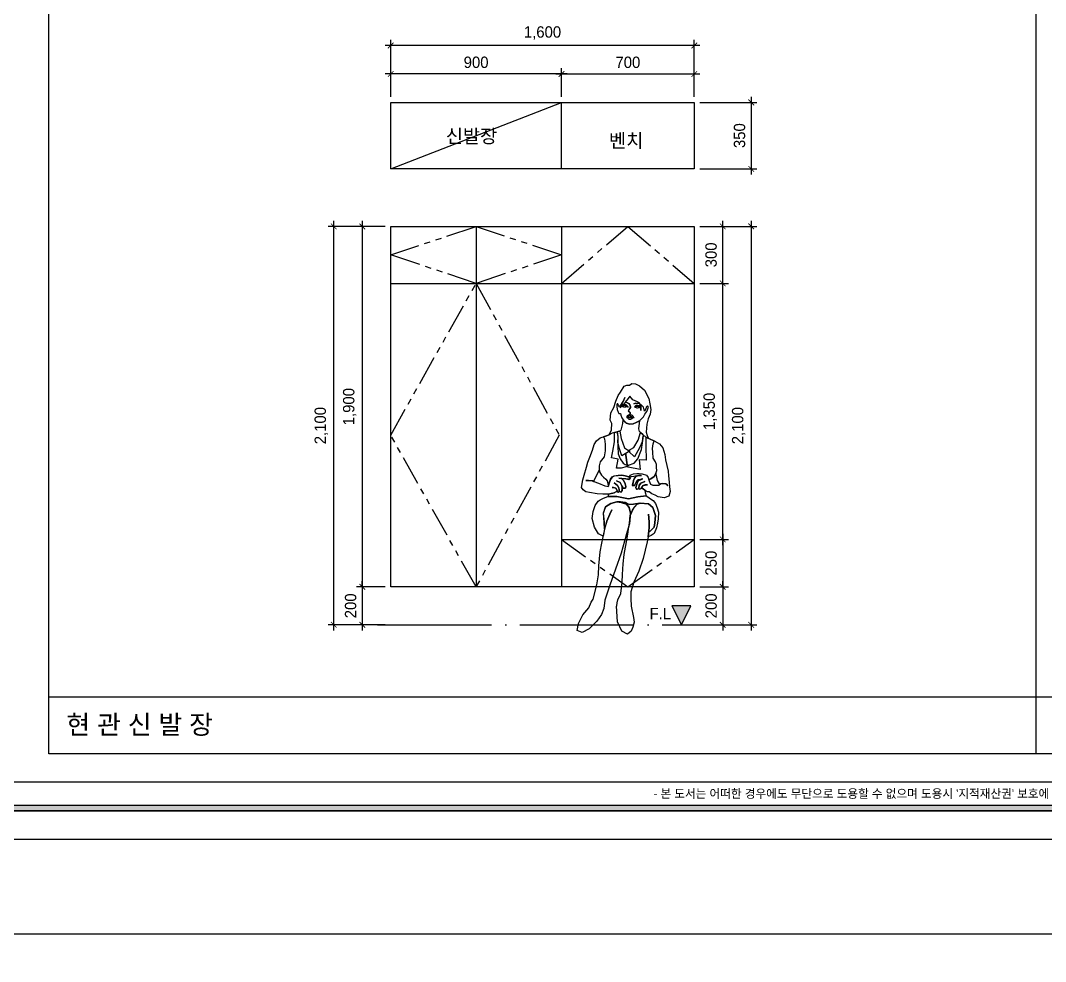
# Model space of a CAD drawing. Header units: inches. Extents: x 69359 to 144970, y -4972 to 56514.
# Drawn here: x 119470 to 124873, y 18626 to 23586 of the extents above; entities that cross this region are included whole.
import ezdxf
from ezdxf.enums import TextEntityAlignment as Align

# ---------------------------------------------------------------- set-up
doc = ezdxf.new("R2010")
doc.units = ezdxf.units.IN
doc.header["$LTSCALE"] = 50
doc.header["$MEASUREMENT"] = 0
doc.linetypes.add('ACAD_ISO04W100', pattern=[30, 24, -3, 0, -3])
doc.linetypes.add('PHANTOM2', pattern=[1.25, 0.625, -0.125, 0.125, -0.125, 0.125, -0.125])
for name, color, linetype in [('0-ELC TEXT', 7, 'Continuous'), ('01-CEN', 1, 'ACAD_ISO04W100'), ('06-FUR', 6, 'Continuous'), ('06-LIGHT', 4, 'Continuous'), ('3.기호.계단선', 30, 'Continuous'), ('BLOCK', 6, 'Continuous'), ('F-SYM', 7, 'Continuous'), ('FORM(YOURNAME)-1', 1, 'Continuous'), ('FORM(YOURNAME)-11', 1, 'Continuous')]:
    doc.layers.add(name, color=color, linetype=linetype)
doc.styles.add('HY 울릉도 L', font='')
doc.styles.add('YOURNAME', font='HY울릉도M.TTF')
doc.styles.add('코레일둥고', font='Korail_Round_Gothic_Medium.ttf')
doc.styles.get('HY 울릉도 L').set_extended_font_data('HY울릉도L')
doc.dimstyles.new('30', dxfattribs={"dimscale": 30, "dimtxt": 2, "dimasz": 1, "dimexe": 1, "dimexo": 1, "dimgap": 1, "dimtad": 1, "dimdec": 0, "dimrnd": 0.05, "dimdsep": 46, "dimlunit": 6, "dimtxsty": 'HY 울릉도 L', "dimblk": 'ARCHTICK', "dimcen": 2.5, "dimdle": 1, "dimclrd": 133, "dimclre": 133, "dimclrt": 30, "dimadec": 0, "dimazin": 0, "dimtfac": 1, "dimtdec": 0, "dimtix": 1, "dimtmove": 2, "dimatfit": 3, "dimldrblk": 'ARCHTICK', "dimfxl": 1, "dimlwd": -1, "dimlwe": -1, "dimarcsym": 0})

# ---------------------------------------------------------------- blocks, each defined once
blk = doc.blocks.new('FORM-ELEVATION')
at = {"layer": 'FORM(YOURNAME)-11'}
h = blk.add_hatch(color=256, dxfattribs=at)
h.dxf.hatch_style = 1
h.paths.add_polyline_path([(-10309, 35708), (71691, 35708), (71691, 35508), (-10309, 35508)])
h.paths.add_polyline_path([(-10309, -21492), (71691, -21492), (71691, -21692), (-10309, -21692)])
at = {"layer": 'Defpoints', "color": 158}
blk.add_line((62481, -20692), (-10309, -20692), dxfattribs=at)
for points in [[(-10309, -21692), (71691, -21692), (71691, 35708), (-10309, 35708)], [(-8309, 33708), (61071, 33708), (61071, -19692), (-8309, -19692)]]:
    blk.add_lwpolyline(points, close=True, dxfattribs=at)
at = {"layer": 'FORM(YOURNAME)-11', "color": 250}
blk.add_lwpolyline([(-11309, -22692), (72691, -22692), (72691, 36708), (-11309, 36708)], close=True, dxfattribs=at)
at = {"layer": 'FORM(YOURNAME)-11'}
blk.add_lwpolyline([(-10309, -21492), (71691, -21492), (71691, -21692), (-10309, -21692)], close=True, dxfattribs=at)
at = {"layer": 'FORM(YOURNAME)-11', "color": 1, "style": 'YOURNAME'}
blk.add_text("- 본 도서는 어떠한 경우에도 무단으로 도용할 수 없으며 도용시 '지적재산권' 보호에 관한 법률에 의거, 법적 분쟁이 발생합니다.  또한 본 도서에 관한 모든 저작권은 당사에 있습니다. -", height=300, dxfattribs=at).set_placement((28146, -21092), align=Align.MIDDLE_CENTER)
at = {"layer": 'FORM(YOURNAME)-11', "color": 3, "style": 'YOURNAME'}
for tag, height, p in [('1', 450, (71041, -1219)), ('2', 450, (71041, -1863)), ('3', 450, (71041, -3150)), ('4', 450, (71041, -5081)), ('5', 515, (71041, -7398)), ('6', 515, (71041, -9650)), ('7', 515, (71041, -11903)), ('8', 515, (71041, -14155)), ('9', 515, (71041, -16408)), ('10', 515, (66791, -18596)), ('11', 515, (71041, -18660)), ('12', 515, (66791, -20848)), ('13', 515, (71041, -20848))]:
    blk.add_attdef(tag, text='', height=height, dxfattribs=at).set_placement(p, align=Align.MIDDLE_RIGHT)
blk = doc.blocks.new('H-067')
at = {"layer": 'BLOCK'}
for p, q in [((115.4, 747.5), (134.7, 779)), ((134.7, 779), (149.6, 783.4)), ((149.6, 783.4), (162.7, 783.4)), ((162.7, 783.4), (175, 793.1)), ((175, 793.1), (194.3, 791.3)), ((194.3, 791.3), (215.3, 780.8)), ((215.3, 780.8), (242.5, 758)), ((242.5, 758), (265.3, 713.3)), ((90.8, 699.3), (103.9, 730)), ((103.9, 730), (115.4, 747.5)), ((132.2, 703.1), (120.2, 684)), ((128.3, 692.5), (133.7, 702.9)), ((138.4, 718.7), (132.2, 703.1)), ((133.7, 702.9), (138.4, 718.7)), ((156.6, 714.5), (141.2, 693.9)), ((165.7, 726.8), (156.6, 714.5)), ((180.7, 706.4), (165.7, 726.8)), ((204.8, 695.7), (180.7, 706.4)), ((265.3, 713.3), (270.6, 685.2)), ((64.5, 638.8), (80.3, 666.8)), ((80.3, 666.8), (90.8, 699.3)), ((98.7, 685.2), (96.9, 682.6)), ((96.9, 682.6), (96.9, 671.2)), ((96.9, 671.2), (97.8, 656.3)), ((97.8, 656.3), (103.1, 641.4)), ((102.2, 685.2), (98.7, 685.2)), ((104.8, 679.1), (102.2, 685.2)), ((111, 669.5), (104.8, 679.1)), ((120.2, 684), (111, 669.5)), ((114.1, 665.3), (128.2, 692.4)), ((130, 681.4), (114.1, 665.3)), ((128.2, 692.4), (125.1, 691.5)), ((125.1, 691.5), (125.3, 691.8)), ((127.8, 678.1), (125.1, 672.1)), ((125.1, 672.1), (127.7, 677.6)), ((125.1, 671.9), (129.3, 676.3)), ((128.9, 670.1), (125.1, 671.9)), ((125.3, 691.8), (128.3, 692.5)), ((127.7, 677.6), (130.3, 681)), ((131.1, 682.5), (127.8, 678.1)), ((132.6, 668.2), (128.9, 670.1)), ((129.3, 676.3), (132.6, 677.6)), ((135.3, 682.2), (130, 681.4)), ((130.3, 681), (135.2, 681.8)), ((137.3, 688.8), (131.1, 682.5)), ((132, 674.9), (135.8, 678.7)), ((132.2, 671.1), (132, 674.9)), ((134, 668.5), (132.2, 671.1)), ((132.6, 677.6), (137.9, 677.8)), ((136.8, 667.5), (132.6, 668.2)), ((140.8, 667.2), (134, 668.5)), ((135.2, 681.8), (140.4, 681.2)), ((140.5, 681.6), (135.3, 682.2)), ((135.8, 678.7), (138.2, 678.4)), ((142.3, 668), (136.8, 667.5)), ((140.4, 692.9), (137.3, 688.8)), ((137.9, 677.8), (143.3, 676.7)), ((138.2, 678.4), (142.7, 677.5)), ((150.2, 691.4), (140.4, 692.9)), ((140.4, 681.2), (145.3, 679.4)), ((145.5, 679.6), (140.5, 681.6)), ((149.3, 668.9), (140.8, 667.2)), ((141.2, 693.9), (151.4, 692.6)), ((144.5, 670.5), (142.3, 668)), ((142.7, 677.5), (144.3, 672.1)), ((143.3, 676.7), (149.1, 673.9)), ((144.3, 672.1), (144.5, 670.5)), ((145.3, 679.4), (151.2, 674.9)), ((151.3, 675.2), (145.5, 679.6)), ((149.1, 673.9), (153.2, 670.5)), ((155.4, 668.8), (149.3, 668.9)), ((159.1, 686.4), (150.2, 691.4)), ((151.2, 674.9), (153.8, 671.8)), ((153.8, 672.1), (151.3, 675.2)), ((151.4, 692.6), (159.1, 686.5)), ((153.2, 670.5), (155.6, 668.7)), ((155.6, 668.7), (153.8, 672.1)), ((153.8, 671.8), (155.4, 668.8)), ((168.2, 665.8), (157.1, 648.9)), ((157.1, 648.9), (166.3, 639.1)), ((157.2, 648.9), (168.3, 665.8)), ((166.4, 639.1), (157.2, 648.9)), ((159.1, 686.5), (165.1, 680.1)), ((165.2, 680.1), (159.1, 686.4)), ((165.1, 680.1), (168.9, 670.6)), ((169, 670.6), (165.2, 680.1)), ((168.9, 670.6), (168.2, 665.8)), ((168.3, 665.8), (169, 670.6)), ((186.2, 685.7), (194.9, 689.9)), ((195.8, 688.4), (186.2, 685.7)), ((193.5, 672.9), (191.4, 667.3)), ((191.4, 667.3), (193.5, 672.4)), ((191.4, 667.1), (195.7, 671.5)), ((195.9, 665.8), (191.4, 667.1)), ((196.6, 676.6), (193.5, 672.9)), ((193.5, 672.4), (196.5, 676.2)), ((194.9, 689.9), (211.3, 688.4)), ((195.7, 671.5), (199.4, 673.4)), ((211, 687.4), (195.8, 688.4)), ((199.9, 663.7), (195.9, 665.8)), ((196.5, 676.2), (201.8, 677.4)), ((201.9, 677.8), (196.6, 676.6)), ((198.7, 670.6), (202.3, 674.6)), ((199, 666.6), (198.7, 670.6)), ((201, 663.9), (199, 666.6)), ((199.4, 673.4), (204.5, 673.8)), ((203.9, 663), (199.9, 663.7)), ((207.9, 662.9), (201, 663.9)), ((201.8, 677.4), (207.5, 676.8)), ((207.6, 677.2), (201.9, 677.8)), ((202.3, 674.6), (204.8, 674.3)), ((209.3, 663.8), (203.9, 663)), ((204.5, 673.8), (209.9, 672.6)), ((217.6, 689.3), (204.8, 695.7)), ((204.8, 674.3), (209.3, 673.3)), ((207.5, 676.8), (212.1, 675.4)), ((212.4, 675.7), (207.6, 677.2)), ((216.9, 664.3), (207.9, 662.9)), ((209.3, 673.3), (211.1, 669)), ((211.3, 666.6), (209.3, 663.8)), ((209.9, 672.6), (216.3, 670.2)), ((218.6, 685.3), (211, 687.4)), ((211.1, 669), (211.3, 666.6)), ((211.3, 688.4), (218.4, 686)), ((212.1, 675.4), (218.1, 671.5)), ((218.2, 672), (212.4, 675.7)), ((216.3, 670.2), (220.5, 668.4)), ((223.1, 666.7), (216.9, 664.3)), ((218.4, 686), (217.6, 689.3)), ((218.1, 671.5), (220.6, 669.1)), ((220.7, 669.6), (218.2, 672)), ((223.1, 666.8), (218.6, 685.3)), ((220.5, 668.4), (223.1, 666.8)), ((220.6, 669.1), (223.1, 666.8)), ((223.1, 666.8), (220.7, 669.6)), ((222.1, 684.1), (223.9, 666.9)), ((237.9, 668.5), (222.1, 684.1)), ((223.9, 666.9), (222.3, 651)), ((222.3, 651), (223.1, 666.7)), ((241.6, 647.5), (237.9, 668.5)), ((248.7, 659.8), (241.6, 647.5)), ((251.3, 668.6), (248.7, 659.8)), ((258.9, 674.7), (251.3, 668.6)), ((254.8, 644.9), (263.1, 667.7)), ((263.1, 667.7), (258.9, 674.7)), ((270.6, 685.2), (275, 656.3)), ((275, 656.3), (272.4, 631.8)), ((61.8, 599.3), (64.5, 638.8)), ((69.7, 581.8), (61.8, 599.3)), ((103.1, 641.4), (106.5, 634.4)), ((106.5, 634.4), (115.4, 634.4)), ((115.4, 634.4), (117.3, 625.7)), ((117.3, 625.7), (122.6, 612.5)), ((122.6, 612.5), (134, 596.7)), ((128.1, 602.9), (126.3, 581.4)), ((147.7, 582.9), (128.1, 602.9)), ((134, 596.7), (147.7, 583)), ((149.4, 614), (150.9, 616)), ((153.5, 615.2), (149.4, 614)), ((149.5, 614), (153.4, 615.1)), ((152.3, 612.3), (149.5, 614)), ((150.9, 616), (151.9, 618.6)), ((151.9, 618.6), (154.2, 624.3)), ((155.1, 609.4), (152.3, 612.3)), ((153.4, 615.1), (157.7, 614.5)), ((156.1, 617.3), (153.5, 615.2)), ((154.2, 624.3), (157.3, 627.3)), ((157.8, 605.7), (155.1, 609.4)), ((159, 619.9), (156.1, 617.3)), ((157.3, 627.3), (162.4, 628)), ((157.7, 614.5), (162, 614)), ((162.1, 603.6), (157.8, 605.7)), ((166.3, 619.1), (159, 619.9)), ((162, 614), (166, 614.1)), ((169.3, 603.4), (162.1, 603.6)), ((162.4, 628), (165.3, 629.6)), ((165.2, 629.6), (162.4, 628)), ((162.4, 628), (166.5, 625.7)), ((166.3, 632.9), (165.2, 629.6)), ((165.3, 629.6), (166.4, 632.9)), ((166, 614.1), (170.6, 613.7)), ((166.3, 639.1), (166.3, 632.9)), ((171.8, 619.3), (166.3, 619.1)), ((166.4, 632.9), (166.4, 639.1)), ((166.5, 625.7), (169.9, 627)), ((174.9, 605.7), (169.3, 603.4)), ((169.9, 627), (173.3, 627.4)), ((170.6, 613.7), (175.5, 614.2)), ((175.4, 617.7), (171.8, 619.3)), ((173.3, 627.4), (177.9, 625.5)), ((177.6, 608.6), (174.9, 605.7)), ((179.1, 615.8), (175.4, 617.7)), ((175.5, 614.2), (180.4, 614.2)), ((183.5, 611.2), (177.6, 608.6)), ((177.9, 625.5), (180.9, 621.7)), ((180, 614.6), (179.1, 615.8)), ((180.4, 614.2), (180, 614.6)), ((180.9, 621.7), (185.2, 615.7)), ((188.2, 611.7), (183.5, 611.2)), ((185.2, 615.7), (188.2, 611.7)), ((215.3, 595.5), (197.8, 586.8)), ((197.8, 586.9), (215.3, 595.5)), ((213, 554.3), (217.7, 597.9)), ((217.7, 597.9), (230.3, 609.7)), ((230.3, 609.7), (236.4, 617.7)), ((236.4, 617.7), (243.4, 630.9)), ((243.4, 630.9), (254.8, 644.9)), ((260.9, 606.4), (254.8, 579.2)), ((272.4, 631.8), (260.9, 606.4)), ((55.5, 523), (68.4, 548)), ((68.4, 548), (69.7, 581.8)), ((110.9, 541), (72.5, 530.6)), ((84.6, 533.6), (110.9, 541)), ((117.5, 546.7), (111.8, 541.2)), ((111.8, 541.2), (118.8, 502.8)), ((126.3, 581.4), (117.5, 546.7)), ((147.7, 583), (163.6, 578.1)), ((163.6, 578), (147.7, 582.9)), ((163.6, 578.1), (182, 579.8)), ((182, 579.7), (163.6, 578)), ((182, 579.8), (197.8, 586.9)), ((197.8, 586.8), (182, 579.7)), ((216.6, 539.7), (213, 554.3)), ((254.8, 579.2), (250.8, 536.6)), ((-22.9, 470.9), (-10.6, 491)), ((-10.6, 491), (7.9, 505.9)), ((7.9, 505.9), (36.8, 514.7)), ((36.8, 514.3), (26.9, 511.3)), ((26.9, 511.3), (31.4, 500.6)), ((31.4, 500.6), (35.6, 473.1)), ((36.8, 514.7), (55.5, 523)), ((55.5, 522.6), (36.8, 514.3)), ((72.5, 530.6), (55.5, 522.6)), ((83.8, 506.2), (84.9, 519.9)), ((83.8, 485.2), (83.8, 506.2)), ((84.9, 519.9), (84.6, 533.6)), ((98.1, 537.2), (102.7, 512.6)), ((102.9, 512.6), (98.1, 537.2)), ((102.7, 512.6), (101.4, 461.3)), ((102.1, 482), (102.9, 512.6)), ((118.8, 502.8), (137.1, 453.9)), ((186.6, 455), (209.2, 494.3)), ((209.2, 494.3), (220.9, 534.2)), ((232, 488.1), (216.5, 452.9)), ((221, 534.4), (216.6, 539.7)), ((220.9, 534.2), (234.1, 523.5)), ((234.3, 523.7), (221, 534.4)), ((231.1, 479.5), (234, 506.2)), ((233.9, 506.2), (232, 488.1)), ((237.3, 520.5), (233.9, 506.2)), ((234, 506.2), (237.3, 520.5)), ((234.1, 523.5), (249.9, 509.4)), ((250, 509.5), (234.3, 523.7)), ((249.9, 509.2), (249.3, 462.5)), ((249.9, 509.4), (275.3, 497.2)), ((275.2, 497), (249.9, 509.2)), ((263.6, 503.1), (250, 509.5)), ((250.8, 536.6), (256.9, 518.2)), ((256.9, 518.2), (263.6, 503.1)), ((293.7, 490.2), (275.2, 497)), ((275.3, 497.2), (293.7, 490.2)), ((288.3, 474.4), (293.7, 490.2)), ((293.7, 490.2), (309.5, 482.2)), ((-46.3, 405.1), (-30.8, 442)), ((-30.8, 442), (-22.9, 470.9)), ((35.6, 437.1), (30.2, 406.5)), ((35.6, 473.1), (35.6, 437.1)), ((68.4, 400.5), (75.8, 435.2)), ((75.8, 435.2), (83.8, 485.2)), ((101.4, 461.3), (104.3, 421.5)), ((110.8, 447.9), (102.1, 482)), ((122.3, 410.7), (110.8, 447.9)), ((166.7, 438), (122.3, 410.7)), ((137.1, 453.9), (158.2, 440.2)), ((158.2, 440.3), (186.6, 455)), ((166.9, 438), (158.2, 440.3)), ((158.2, 440.2), (166.7, 438)), ((160.2, 433.8), (166.9, 438)), ((190, 405.5), (160.2, 433.8)), ((216.5, 452.9), (190, 405.5)), ((206.7, 394.8), (227.1, 445.4)), ((227.1, 445.4), (231.1, 479.5)), ((249.3, 462.5), (251.6, 387.9)), ((285.4, 450.8), (288.3, 474.4)), ((285.8, 430.4), (285.4, 450.8)), ((309.5, 482.2), (321.2, 474.8)), ((321.2, 474.8), (338.7, 453.6)), ((338.7, 453.6), (348.8, 418.6)), ((-56.2, 377.9), (-46.3, 405.1)), ((8.6, 379.2), (3.7, 358.6)), ((30.2, 406.5), (8.6, 379.2)), ((103.1, 394.2), (68.4, 400.5)), ((95.1, 345.9), (103.1, 394.2)), ((104.3, 421.5), (114.5, 396.5)), ((114.5, 396.5), (129.3, 373.2)), ((144.1, 414.7), (144.6, 424.2)), ((150.2, 364.2), (144.1, 414.7)), ((144.6, 424.2), (144.2, 414.6)), ((144.2, 414.6), (150.4, 364.2)), ((187.9, 372), (206.7, 394.8)), ((214.6, 390.2), (219.8, 340.2)), ((251.6, 387.9), (214.6, 390.2)), ((288.7, 398.7), (285.8, 430.4)), ((300.9, 379.4), (288.7, 398.7)), ((304.8, 365), (300.9, 379.4)), ((348.8, 418.6), (353.2, 389.6)), ((353.2, 389.6), (367.4, 331.4)), ((-75.5, 310.4), (-64.1, 351.6)), ((-64.1, 351.6), (-56.2, 377.9)), ((-10.6, 307.3), (1.3, 330.1)), ((1.3, 330.1), (3.8, 335.9)), ((3.7, 358.6), (2.9, 343.1)), ((2.9, 343.1), (5.1, 326.6)), ((5.1, 326.6), (14.9, 309)), ((119.6, 345.9), (95.1, 345.9)), ((146.4, 353.3), (119.6, 345.9)), ((129.3, 373.2), (140.7, 366.3)), ((140.7, 366.3), (150.2, 364.2)), ((158.8, 362.3), (146.4, 353.3)), ((150.1, 355.9), (158.8, 362.3)), ((156.6, 351.5), (150.1, 355.9)), ((150.4, 364.2), (158.9, 362.4)), ((219.8, 340.2), (156.6, 351.5)), ((158.9, 362.4), (187.9, 372)), ((301.6, 318), (306.6, 333.5)), ((306.4, 350.2), (304.8, 365)), ((306.6, 333.5), (306.4, 350.2)), ((367.4, 331.4), (368.3, 306)), ((-89.5, 244.6), (-82.5, 285)), ((-82.5, 285), (-75.5, 310.4)), ((-66.7, 281.5), (-52.6, 281.9)), ((-52.6, 281.5), (-66.7, 281.5)), ((-52.6, 281.9), (-32.5, 280.1)), ((-32.5, 279.8), (-52.6, 281.5)), ((-32.5, 280.1), (-26.3, 276.2)), ((-22.9, 273.6), (-32.5, 279.8)), ((-26.3, 276.2), (-18.5, 288)), ((1.7, 265.7), (-22.9, 273.6)), ((-18.5, 288), (-10.6, 307.3)), ((14.9, 309), (26.8, 298.4)), ((26.8, 298.4), (39.2, 289)), ((39.2, 289), (46.5, 280.3)), ((46.5, 280.3), (50, 263.9)), ((56.9, 268.4), (63, 287.6)), ((63, 287.3), (56.9, 268)), ((63, 287.6), (71.9, 299.9)), ((71.9, 299.6), (63, 287.3)), ((71.9, 299.9), (83.3, 305.2)), ((83.3, 304.8), (71.9, 299.6)), ((83.3, 305.2), (104.3, 307.8)), ((104.3, 307.5), (83.3, 304.8)), ((94.8, 278.9), (114.8, 270.1)), ((115, 270.1), (94.8, 278.9)), ((104.3, 307.8), (123.6, 309.6)), ((123.6, 309.2), (104.3, 307.5)), ((107.1, 293.8), (122, 291.2)), ((121.8, 291.2), (107.1, 293.8)), ((133.4, 280.1), (121.8, 291.2)), ((122, 291.2), (133.6, 280.1)), ((123, 292.5), (144.7, 289.9)), ((144.7, 290.3), (123, 292.5)), ((123.6, 309.6), (140.2, 306)), ((140.2, 305.7), (123.6, 309.2)), ((140.1, 264.5), (133.4, 280.1)), ((133.6, 280.1), (140.3, 264.5)), ((140.2, 306), (160.4, 300.8)), ((160.4, 300.5), (140.2, 305.7)), ((160.4, 287.6), (144.7, 290.3)), ((144.7, 289.9), (160.4, 287.3)), ((160.4, 300.8), (169.2, 293.8)), ((169.2, 293.4), (160.4, 300.5)), ((169.2, 293.8), (160.4, 287.6)), ((160.4, 287.3), (169.2, 293.4)), ((164.8, 303.4), (167.5, 310.4)), ((173.6, 301.6), (164.8, 303.4)), ((167.5, 310.4), (185, 315.7)), ((186.8, 302.5), (173.6, 301.6)), ((181.8, 270.1), (184.1, 282.3)), ((184.2, 282), (181.9, 269.8)), ((184.1, 282.3), (189.9, 293.2)), ((190, 292.9), (184.2, 282)), ((185, 315.7), (201.7, 318.3)), ((200.8, 306), (186.8, 302.5)), ((189.9, 293.2), (199, 304.3)), ((199.2, 303.9), (190, 292.9)), ((199.9, 277.1), (194.6, 265.7)), ((194.8, 265.3), (200.1, 276.8)), ((199, 304.3), (213, 307.8)), ((213.2, 307.5), (199.2, 303.9)), ((206.9, 284.1), (199.9, 277.1)), ((200.1, 276.8), (207.1, 283.8)), ((201.7, 318.3), (213.9, 319.2)), ((206.9, 275.3), (201.7, 261.4)), ((201.7, 261.2), (206.9, 275.2)), ((221.4, 286.1), (206.9, 284.1)), ((212.2, 281.5), (206.9, 275.3)), ((206.9, 275.2), (212.2, 281.4)), ((207.1, 283.8), (220.4, 285.6)), ((212.2, 281.4), (224.5, 287.5)), ((220.4, 285.6), (212.2, 281.5)), ((213, 307.8), (227.3, 307.5)), ((227.3, 307.5), (213.2, 307.5)), ((213.9, 319.2), (229.7, 316.6)), ((224.5, 287.6), (221.4, 286.1)), ((222.7, 267.5), (244.9, 275.9)), ((244.9, 275.9), (222.8, 267.1)), ((234.1, 291), (224.5, 287.6)), ((224.5, 287.5), (234.1, 291)), ((229.7, 316.6), (252.5, 309.6)), ((252.5, 309.6), (262.2, 297.3)), ((262.2, 297.3), (265.8, 284.4)), ((265.8, 284.4), (268.6, 286.5)), ((268.6, 286.1), (265.9, 284.1)), ((265.9, 284.1), (267.4, 278.9)), ((267.4, 278.9), (274.4, 261.4)), ((268.6, 286.5), (276, 290.5)), ((276, 290.1), (268.6, 286.1)), ((276, 290.5), (292.5, 303.1)), ((292.5, 302.7), (276, 290.1)), ((301.5, 317.8), (292.5, 302.7)), ((292.5, 303.1), (301.5, 317.8)), ((307.4, 299.4), (301.6, 318)), ((311.3, 281.5), (307.4, 299.4)), ((322.5, 261.1), (311.3, 281.5)), ((368.3, 306), (372.6, 271.9)), ((372.6, 271.9), (373.5, 247.3)), ((-81.6, 231.5), (-89.5, 244.6)), ((-67.6, 221.9), (-81.6, 231.5)), ((-47.4, 218.4), (-67.6, 221.9)), ((-6.2, 211), (-47.4, 218.4)), ((35.9, 251.7), (1.7, 265.7)), ((51.7, 248.2), (35.9, 251.7)), ((50, 263.9), (52.1, 250.7)), ((52.6, 253.9), (51.7, 248.2)), ((82.3, 216.6), (51.7, 208.7)), ((52.1, 250.7), (52.6, 254.3)), ((52.6, 254.3), (56.9, 268.4)), ((56.9, 268), (52.6, 253.9)), ((53.4, 208.9), (82.3, 216.3)), ((72.7, 244.6), (79.7, 243.8)), ((79.7, 243.8), (72.7, 244.6)), ((79.7, 243.8), (92, 240.2)), ((92, 240.3), (79.7, 243.8)), ((94.6, 223.7), (82.3, 216.6)), ((82.3, 216.3), (94.6, 223.4)), ((82.5, 269.2), (100.1, 255.2)), ((99.9, 255.2), (82.5, 269.2)), ((98.2, 228.7), (92, 240.3)), ((92, 240.2), (98.4, 228.3)), ((98.4, 228.3), (94.6, 223.7)), ((94.6, 223.4), (98.2, 227.8)), ((99.2, 221), (98.2, 228.7)), ((98.2, 227.8), (99, 221)), ((99, 221), (103.5, 220.1)), ((103.6, 220.1), (99.2, 221)), ((107.8, 243), (99.9, 255.2)), ((100.1, 255.2), (107.9, 243)), ((103.5, 220.1), (109.6, 223.7)), ((109.7, 223.7), (103.6, 220.1)), ((109.6, 232.4), (107.8, 243)), ((107.9, 243), (109.7, 232.4)), ((109.6, 223.7), (109.6, 232.4)), ((109.7, 232.4), (109.7, 224.2)), ((109.7, 224.2), (118.7, 220.1)), ((109.8, 224), (109.7, 223.7)), ((118.3, 220.1), (109.8, 224)), ((114.8, 270.1), (123.6, 253.5)), ((123.7, 253.5), (115, 270.1)), ((125.1, 228.8), (118.3, 220.1)), ((118.7, 220.1), (125.5, 228.8)), ((123.6, 253.5), (124.5, 239.4)), ((126.4, 248.2), (123.7, 253.5)), ((124, 252.7), (126.3, 248.2)), ((124.8, 239.4), (124, 252.7)), ((124.5, 239.4), (125.1, 228.8)), ((125.5, 228.8), (124.8, 239.4)), ((126.3, 248.2), (129.7, 241.2)), ((129.9, 241.2), (126.4, 248.2)), ((129.7, 241.2), (142.9, 240.3)), ((143, 240.3), (129.9, 241.2)), ((143.8, 249.1), (140.1, 264.5)), ((140.3, 264.5), (143.9, 249.1)), ((142.9, 240.3), (143.8, 249.1)), ((143.9, 249.1), (143, 240.3)), ((178.8, 257.8), (181.8, 270.1)), ((178.8, 254.3), (178.8, 257.8)), ((190.3, 255.2), (178.8, 254.3)), ((181.9, 269.8), (179, 257.5)), ((179, 257.5), (179, 253.9)), ((179, 253.9), (190.5, 254.8)), ((194.6, 265.7), (190.3, 255.2)), ((190.5, 254.8), (194.8, 265.3)), ((201.7, 261.4), (197.2, 244.6)), ((197.2, 244.5), (201.7, 261.2)), ((197.2, 244.6), (199.9, 235.9)), ((199.9, 235.7), (197.2, 244.5)), ((199.9, 235.9), (204.3, 235.9)), ((204.3, 235.7), (199.9, 235.7)), ((204.3, 235.9), (212.7, 239.6)), ((212.7, 239.5), (204.3, 235.7)), ((212.2, 242.1), (213.9, 256.1)), ((212.7, 239.6), (212.2, 242.1)), ((214.1, 255.7), (212.4, 241.7)), ((212.4, 241.7), (213.2, 237.3)), ((213, 237.7), (212.7, 239.5)), ((215.7, 235.9), (213, 237.7)), ((213.2, 237.3), (215.9, 235.5)), ((213.9, 256.1), (222.7, 267.5)), ((222.8, 267.1), (214.1, 255.7)), ((221.9, 237.7), (215.7, 235.9)), ((215.9, 235.5), (222, 237.3)), ((226.2, 243.8), (221.9, 237.7)), ((222, 237.3), (226.4, 243.5)), ((235.8, 255.2), (226.2, 243.8)), ((226.4, 243.5), (235.2, 237.3)), ((226.5, 243.6), (236, 254.8)), ((235, 237.7), (226.5, 243.6)), ((246.4, 228.9), (235, 237.7)), ((235.2, 237.3), (244.9, 229.8)), ((245.5, 257.8), (235.8, 255.2)), ((236, 254.8), (245.7, 257.5)), ((244.9, 229.8), (246, 217.8)), ((257.7, 257.8), (245.5, 257.8)), ((245.7, 257.5), (257.7, 257.8)), ((246, 217.8), (250.9, 200.7)), ((256.9, 221.9), (246.4, 228.9)), ((266.6, 221), (256.9, 221.9)), ((280.9, 211), (266.6, 221)), ((274.4, 261.4), (285.9, 256.9)), ((285.9, 256.9), (302.5, 256.9)), ((302.5, 256.9), (317.4, 256.9)), ((317.4, 256.9), (326.2, 263.9)), ((326.2, 264), (322.5, 261.1)), ((339.4, 265.8), (326.2, 264)), ((326.2, 263.9), (339.4, 265.7)), ((354.2, 264), (339.4, 265.8)), ((339.4, 265.7), (354.2, 263.9)), ((360.4, 259.7), (354.2, 264)), ((354.2, 263.9), (360.4, 259.6)), ((364.8, 252.7), (360.4, 259.7)), ((360.4, 259.6), (364.8, 252.7)), ((377.1, 223.7), (370, 199.1)), ((373.5, 247.3), (377.1, 223.7)), ((-18.1, 150.2), (-2.6, 172.8)), ((22.7, 209), (-6.2, 211)), ((-2.6, 172.8), (9.4, 179.9)), ((9.4, 179.9), (27.1, 187.7)), ((51.7, 208.7), (22.7, 209)), ((27.1, 187.7), (49.3, 196.5)), ((49.3, 196.5), (96.5, 196.7)), ((50.3, 196.8), (53.2, 203.4)), ((96.5, 197.1), (50.3, 196.8)), ((53.2, 203.4), (53.4, 208.9)), ((96.8, 168.5), (64.1, 159.4)), ((64.8, 159.4), (96.7, 168.3)), ((158.2, 184.7), (96.5, 197.1)), ((96.5, 196.7), (158.2, 184.4)), ((96.7, 168.3), (119.3, 165.8)), ((115.2, 169.6), (96.8, 168.5)), ((96.9, 168.3), (115.2, 169.2)), ((120, 165.8), (96.9, 168.3)), ((142.4, 164.8), (115.2, 169.6)), ((115.2, 169.2), (142.4, 164.4)), ((119.3, 165.8), (147.6, 155.8)), ((148.3, 155.8), (120, 165.8)), ((162.3, 155.1), (142.4, 164.8)), ((142.4, 164.4), (162.3, 154.7)), ((207.6, 195), (158.2, 184.7)), ((158.2, 184.4), (207.6, 194.7)), ((218.1, 162.2), (184.9, 157.2)), ((184.9, 156.8), (218.1, 162.2)), ((219, 162.3), (203, 156)), ((203.9, 156), (220, 162.3)), ((250.5, 200.6), (207.6, 195)), ((207.6, 194.7), (250.6, 200.3)), ((263.1, 158.9), (219, 162.3)), ((220, 162.3), (264, 158.9)), ((250.6, 200.3), (250.5, 200.6)), ((250.9, 200.7), (259.2, 194.7)), ((259.2, 194.7), (274.4, 185.3)), ((274.4, 185.3), (287.9, 175.7)), ((299.5, 203.6), (280.9, 211)), ((287.9, 175.7), (300.4, 160.2)), ((314.1, 195.2), (299.5, 203.6)), ((345.5, 190.3), (314.1, 195.2)), ((370, 199.1), (345.5, 190.3)), ((-34, 80.6), (-28.9, 117.4)), ((-28.9, 117.4), (-18.1, 150.2)), ((36.5, 142.4), (24.8, 109.5)), ((24.8, 109.5), (29.5, 61.1)), ((25.5, 109.5), (37.1, 142.4)), ((30.1, 61.1), (25.5, 109.5)), ((64.1, 159.4), (36.5, 142.4)), ((37.1, 142.4), (64.8, 159.4)), ((70.5, 126), (59.5, 104.4)), ((60.3, 104.4), (70.5, 126)), ((147.6, 155.8), (161.8, 139)), ((162.4, 139), (148.3, 155.8)), ((161.8, 139), (168, 109.6)), ((184.9, 157.2), (162.3, 155.1)), ((162.3, 154.7), (184.9, 156.8)), ((168.7, 109.6), (162.4, 139)), ((168, 109.6), (162.7, 53.8)), ((167.5, 97.5), (179.5, 124.7)), ((178.5, 124.7), (167.8, 100.3)), ((167.8, 100.3), (168.7, 109.6)), ((188.3, 141.3), (178.5, 124.7)), ((179.5, 124.7), (189.2, 141.3)), ((203, 156), (188.3, 141.3)), ((189.2, 141.3), (203.9, 156)), ((285.7, 138.3), (263.1, 158.9)), ((264, 158.9), (286.7, 138.3)), ((300.1, 97.2), (285.7, 138.3)), ((286.7, 138.3), (301.1, 97.2)), ((300.4, 160.2), (308.7, 137)), ((308.7, 137), (315.5, 114)), ((315.5, 114), (314.1, 78.9)), ((-20.9, 35.8), (-34, 80.6)), ((29.5, 61.1), (31.6, 25.7)), ((31.6, 25.7), (30.1, 61.1)), ((43.3, 67.2), (31.7, 25.3)), ((32.5, 25.3), (44.2, 67.2)), ((59.5, 104.4), (43.3, 67.2)), ((44.2, 67.2), (60.3, 104.4)), ((158.5, 26.5), (163.7, 57.2)), ((163.7, 57.2), (167.5, 97.5)), ((263.8, 103.2), (266.5, 62.8)), ((266.7, 62.8), (263.8, 103.2)), ((266.5, 62.8), (266.5, 33.1)), ((266.7, 33.1), (266.7, 62.8)), ((293.1, 35.9), (296, 58.1)), ((296.9, 58.1), (294.1, 35.9)), ((296, 58.1), (300.1, 97.2)), ((301.1, 97.2), (296.9, 58.1)), ((311.5, 56.1), (305.7, 32.4)), ((314.1, 78.9), (311.5, 56.1)), ((0, 0), (-20.9, 35.8)), ((23.9, -11.4), (0, 0)), ((16.7, -49.5), (32.5, 25.3)), ((31.7, 25.3), (23.9, -11.4)), ((162.7, 53.8), (145.8, -5.6)), ((151.6, -23.2), (156.3, 11.2)), ((156.3, 11.2), (158.5, 26.5)), ((265, 16.3), (261.6, -16.1)), ((261.8, -16), (265.2, 16.3)), ((266.5, 33.1), (265, 16.3)), ((265.2, 16.3), (266.7, 33.1)), ((265.4, 11.1), (270.3, 12.3)), ((271.3, 12.3), (265.4, 11.1)), ((270.3, 12.3), (293.1, 35.9)), ((294.1, 35.9), (271.3, 12.3)), ((294.2, 2), (277.3, -8.8)), ((305.7, 32.4), (294.2, 2)), ((9, -94), (16.7, -49.5)), ((145.7, -6), (119.1, -102.3)), ((134.4, -108.3), (151.6, -23.2)), ((151.2, -3.5), (145.7, -6)), ((145.8, -5.9), (151.3, -3.4)), ((145.8, -5.6), (145.8, -5.9)), ((154.1, -4), (151.2, -3.5)), ((151.3, -3.4), (154.1, -4)), ((257.1, -41.6), (235.6, -130.2)), ((261.6, -16.1), (257.1, -41.6)), ((277.3, -8.8), (261.8, -16)), ((2.5, -167.8), (9, -94)), ((119.1, -102.3), (59.4, -270.9)), ((125.6, -214.4), (129.1, -158.3)), ((129.1, -158.3), (134.4, -108.3)), ((235.6, -130.2), (211.9, -196)), ((-0.8, -216.6), (2.5, -167.8)), ((125.1, -254.5), (125.6, -214.4)), ((211.9, -196), (186.1, -253.8)), ((-29, -344.9), (-8.6, -269)), ((-8.6, -269), (-0.8, -216.6)), ((117.2, -313.9), (125.1, -254.5)), ((186.1, -253.8), (169.5, -305.6)), ((59.4, -270.9), (32.7, -349)), ((101, -346.8), (117.2, -313.9)), ((169.5, -305.6), (171.2, -352)), ((-50.9, -389.6), (-38.7, -359.1)), ((-38.7, -359.1), (-29, -344.9)), ((32.7, -349), (27.5, -392.8)), ((95.9, -378.4), (98.8, -363.2)), ((98.8, -363.2), (101, -346.8)), ((171.2, -352), (172.9, -370.4)), ((172.9, -370.4), (172.9, -381)), ((-105.1, -472.4), (-82.5, -427.1)), ((-82.5, -427.1), (-50.9, -389.6)), ((15.4, -425.6), (-8.4, -460)), ((27.5, -392.8), (15.4, -425.6)), ((95.5, -381.8), (95.9, -378.4)), ((99.4, -464.2), (95.5, -381.8)), ((172.9, -381), (184.3, -440.7)), ((-113.3, -509.4), (-105.1, -472.4)), ((-8.4, -460), (-49.6, -501.2)), ((122.5, -512.5), (99.4, -464.2)), ((187.1, -465), (180.6, -491.1)), ((184.3, -440.7), (187.1, -465)), ((-86.6, -519.7), (-113.3, -509.4)), ((-49.6, -501.2), (-86.6, -519.7)), ((152.4, -529.3), (122.5, -512.5)), ((172.5, -513.6), (152.4, -529.3)), ((180.6, -491.1), (172.5, -513.6))]:
    blk.add_line(p, q, dxfattribs=at)
blk = doc.blocks.new('_ArchTick')
at = {"color": 0, "linetype": 'ByBlock', "const_width": 0.15}
blk.add_lwpolyline([(-0.5, -0.5), (0.5, 0.5)], dxfattribs=at)
blk = doc.blocks.new('*D321')
at = {"layer": '3.기호.계단선', "color": 133, "transparency": 16777216}
for p, q in [((123321.5, 23184.3), (123321.5, 22774.3)), ((123051.5, 23154.3), (123351.5, 23154.3)), ((123051.5, 22804.3), (123351.5, 22804.3))]:
    blk.add_line(p, q, dxfattribs=at)
at = {"layer": 'Defpoints', "color": 0, "transparency": 16777216}
for p in [(123021.5, 23154.3), (123021.5, 22804.3), (123321.5, 22804.3)]:
    blk.add_point(p, dxfattribs=at)
at = {"layer": '3.기호.계단선', "color": 133, "transparency": 16777216, "xscale": 30, "yscale": 30, "zscale": 30}
for p, rotation in [((123321.5, 23154.3), 90), ((123321.5, 22804.3), 270)]:
    blk.add_blockref('_ArchTick', p, dxfattribs=dict(at, rotation=rotation))
at = {"layer": '3.기호.계단선', "color": 30, "transparency": 16777216, "insert": (123260.2, 22979.3), "char_height": 60, "attachment_point": 5, "rotation": 90, "style": 'HY 울릉도 L'}
blk.add_mtext('350', dxfattribs=at)
blk = doc.blocks.new('*D322')
at = {"layer": '3.기호.계단선', "color": 133, "transparency": 16777216}
for p, q in [((123321.5, 22530.7), (123321.5, 20370.7)), ((123051.5, 22500.7), (123351.5, 22500.7)), ((123051.5, 20400.7), (123351.5, 20400.7))]:
    blk.add_line(p, q, dxfattribs=at)
at = {"layer": 'Defpoints', "color": 0, "transparency": 16777216}
for p in [(123021.5, 22500.7), (123021.5, 20400.7), (123321.5, 20400.7)]:
    blk.add_point(p, dxfattribs=at)
at = {"layer": '3.기호.계단선', "color": 133, "transparency": 16777216, "xscale": 30, "yscale": 30, "zscale": 30}
for p, rotation in [((123321.5, 22500.7), 90), ((123321.5, 20400.7), 270)]:
    blk.add_blockref('_ArchTick', p, dxfattribs=dict(at, rotation=rotation))
at = {"layer": '3.기호.계단선', "color": 30, "transparency": 16777216, "insert": (123255.6, 21450.7), "char_height": 60, "attachment_point": 5, "rotation": 90, "style": 'HY 울릉도 L'}
blk.add_mtext('2,100', dxfattribs=at)
blk = doc.blocks.new('*D323')
at = {"layer": '3.기호.계단선', "color": 133, "transparency": 16777216}
for p, q in [((123051.5, 20600.7), (123201.5, 20600.7)), ((123171.5, 20600.7), (123171.5, 20630.7)), ((123171.5, 20600.7), (123171.5, 20400.7)), ((123051.5, 20400.7), (123201.5, 20400.7)), ((123171.5, 20400.7), (123171.5, 20370.7))]:
    blk.add_line(p, q, dxfattribs=at)
at = {"layer": 'Defpoints', "color": 0, "transparency": 16777216}
for p in [(123021.5, 20600.7), (123021.5, 20400.7), (123171.5, 20400.7)]:
    blk.add_point(p, dxfattribs=at)
at = {"layer": '3.기호.계단선', "color": 133, "transparency": 16777216, "xscale": 30, "yscale": 30, "zscale": 30}
for p, rotation in [((123171.5, 20600.7), 270), ((123171.5, 20400.7), 90)]:
    blk.add_blockref('_ArchTick', p, dxfattribs=dict(at, rotation=rotation))
at = {"layer": '3.기호.계단선', "color": 30, "transparency": 16777216, "insert": (123110.3, 20500.7), "char_height": 60, "attachment_point": 5, "rotation": 90, "style": 'HY 울릉도 L'}
blk.add_mtext('200', dxfattribs=at)
blk = doc.blocks.new('*D324')
at = {"layer": '3.기호.계단선', "color": 133, "transparency": 16777216}
for p, q in [((123171.5, 20880.7), (123171.5, 20570.7)), ((123051.5, 20850.7), (123201.5, 20850.7)), ((123051.5, 20600.7), (123201.5, 20600.7))]:
    blk.add_line(p, q, dxfattribs=at)
at = {"layer": 'Defpoints', "color": 0, "transparency": 16777216}
for p in [(123021.5, 20850.7), (123021.5, 20600.7), (123171.5, 20600.7)]:
    blk.add_point(p, dxfattribs=at)
at = {"layer": '3.기호.계단선', "color": 133, "transparency": 16777216, "xscale": 30, "yscale": 30, "zscale": 30}
for p, rotation in [((123171.5, 20850.7), 90), ((123171.5, 20600.7), 270)]:
    blk.add_blockref('_ArchTick', p, dxfattribs=dict(at, rotation=rotation))
at = {"layer": '3.기호.계단선', "color": 30, "transparency": 16777216, "insert": (123110.2, 20725.7), "char_height": 60, "attachment_point": 5, "rotation": 90, "style": 'HY 울릉도 L'}
blk.add_mtext('250', dxfattribs=at)
blk = doc.blocks.new('*D325')
at = {"layer": '3.기호.계단선', "color": 133, "transparency": 16777216}
for p, q in [((123171.5, 20820.7), (123171.5, 22230.7)), ((123051.5, 22200.7), (123201.5, 22200.7)), ((123051.5, 20850.7), (123201.5, 20850.7))]:
    blk.add_line(p, q, dxfattribs=at)
at = {"layer": 'Defpoints', "color": 0, "transparency": 16777216}
for p in [(123021.5, 22200.7), (123171.5, 22200.7), (123021.5, 20850.7)]:
    blk.add_point(p, dxfattribs=at)
at = {"layer": '3.기호.계단선', "color": 133, "transparency": 16777216, "xscale": 30, "yscale": 30, "zscale": 30}
for p, rotation in [((123171.5, 22200.7), 90), ((123171.5, 20850.7), 270)]:
    blk.add_blockref('_ArchTick', p, dxfattribs=dict(at, rotation=rotation))
at = {"layer": '3.기호.계단선', "color": 30, "transparency": 16777216, "insert": (123105.5, 21525.7), "char_height": 60, "attachment_point": 5, "rotation": 90, "style": 'HY 울릉도 L'}
blk.add_mtext('1,350', dxfattribs=at)
blk = doc.blocks.new('*D326')
at = {"layer": '3.기호.계단선', "color": 133, "transparency": 16777216}
for p, q in [((123171.5, 22170.7), (123171.5, 22530.7)), ((123051.5, 22500.7), (123201.5, 22500.7)), ((123051.5, 22200.7), (123201.5, 22200.7))]:
    blk.add_line(p, q, dxfattribs=at)
at = {"layer": 'Defpoints', "color": 0, "transparency": 16777216}
for p in [(123021.5, 22500.7), (123171.5, 22500.7), (123021.5, 22200.7)]:
    blk.add_point(p, dxfattribs=at)
at = {"layer": '3.기호.계단선', "color": 133, "transparency": 16777216, "xscale": 30, "yscale": 30, "zscale": 30}
for p, rotation in [((123171.5, 22500.7), 90), ((123171.5, 22200.7), 270)]:
    blk.add_blockref('_ArchTick', p, dxfattribs=dict(at, rotation=rotation))
at = {"layer": '3.기호.계단선', "color": 30, "transparency": 16777216, "insert": (123110.2, 22350.7), "char_height": 60, "attachment_point": 5, "rotation": 90, "style": 'HY 울릉도 L'}
blk.add_mtext('300', dxfattribs=at)
blk = doc.blocks.new('*D327')
at = {"layer": '3.기호.계단선', "color": 133, "transparency": 16777216}
for p, q in [((121271.5, 22530.7), (121271.5, 20570.7)), ((121391.5, 22500.7), (121241.5, 22500.7)), ((121391.5, 20600.7), (121241.5, 20600.7))]:
    blk.add_line(p, q, dxfattribs=at)
at = {"layer": 'Defpoints', "color": 0, "transparency": 16777216}
for p in [(121421.5, 22500.7), (121271.5, 20600.7), (121421.5, 20600.7)]:
    blk.add_point(p, dxfattribs=at)
at = {"layer": '3.기호.계단선', "color": 133, "transparency": 16777216, "xscale": 30, "yscale": 30, "zscale": 30}
for p, rotation in [((121271.5, 22500.7), 90), ((121271.5, 20600.7), 270)]:
    blk.add_blockref('_ArchTick', p, dxfattribs=dict(at, rotation=rotation))
at = {"layer": '3.기호.계단선', "color": 30, "transparency": 16777216, "insert": (121205.5, 21550.7), "char_height": 60, "attachment_point": 5, "rotation": 90, "style": 'HY 울릉도 L'}
blk.add_mtext('1,900', dxfattribs=at)
blk = doc.blocks.new('*D328')
at = {"layer": '3.기호.계단선', "color": 133, "transparency": 16777216}
for p, q in [((121391.5, 20600.7), (121241.5, 20600.7)), ((121271.5, 20600.7), (121271.5, 20630.7)), ((121271.5, 20600.7), (121271.5, 20400.7)), ((121391.5, 20400.7), (121241.5, 20400.7)), ((121271.5, 20400.7), (121271.5, 20370.7))]:
    blk.add_line(p, q, dxfattribs=at)
at = {"layer": 'Defpoints', "color": 0, "transparency": 16777216}
for p in [(121421.5, 20600.7), (121271.5, 20400.7), (121421.5, 20400.7)]:
    blk.add_point(p, dxfattribs=at)
at = {"layer": '3.기호.계단선', "color": 133, "transparency": 16777216, "xscale": 30, "yscale": 30, "zscale": 30}
for p, rotation in [((121271.5, 20600.7), 270), ((121271.5, 20400.7), 90)]:
    blk.add_blockref('_ArchTick', p, dxfattribs=dict(at, rotation=rotation))
at = {"layer": '3.기호.계단선', "color": 30, "transparency": 16777216, "insert": (121210.3, 20500.7), "char_height": 60, "attachment_point": 5, "rotation": 90, "style": 'HY 울릉도 L'}
blk.add_mtext('200', dxfattribs=at)
blk = doc.blocks.new('*D329')
at = {"layer": '3.기호.계단선', "color": 133, "transparency": 16777216}
for p, q in [((121121.5, 20370.7), (121121.5, 22530.7)), ((121391.5, 22500.7), (121091.5, 22500.7)), ((121391.5, 20400.7), (121091.5, 20400.7))]:
    blk.add_line(p, q, dxfattribs=at)
at = {"layer": 'Defpoints', "color": 0, "transparency": 16777216}
for p in [(121121.5, 22500.7), (121421.5, 22500.7), (121421.5, 20400.7)]:
    blk.add_point(p, dxfattribs=at)
at = {"layer": '3.기호.계단선', "color": 133, "transparency": 16777216, "xscale": 30, "yscale": 30, "zscale": 30}
for p, rotation in [((121121.5, 22500.7), 90), ((121121.5, 20400.7), 270)]:
    blk.add_blockref('_ArchTick', p, dxfattribs=dict(at, rotation=rotation))
at = {"layer": '3.기호.계단선', "color": 30, "transparency": 16777216, "insert": (121055.6, 21450.7), "char_height": 60, "attachment_point": 5, "rotation": 90, "style": 'HY 울릉도 L'}
blk.add_mtext('2,100', dxfattribs=at)
blk = doc.blocks.new('*D330')
at = {"layer": '3.기호.계단선', "color": 133, "transparency": 16777216}
for p, q in [((122351.5, 23304.3), (121391.5, 23304.3)), ((121421.5, 23184.3), (121421.5, 23334.3)), ((122321.5, 23184.3), (122321.5, 23334.3))]:
    blk.add_line(p, q, dxfattribs=at)
at = {"layer": 'Defpoints', "color": 0, "transparency": 16777216}
for p in [(121421.5, 23304.3), (121421.5, 23154.3), (122321.5, 23154.3)]:
    blk.add_point(p, dxfattribs=at)
at = {"layer": '3.기호.계단선', "color": 133, "transparency": 16777216, "xscale": 30, "yscale": 30, "zscale": 30, "rotation": 180}
blk.add_blockref('_ArchTick', (121421.5, 23304.3), dxfattribs=at)
at = {"layer": '3.기호.계단선', "color": 133, "transparency": 16777216, "xscale": 30, "yscale": 30, "zscale": 30}
blk.add_blockref('_ArchTick', (122321.5, 23304.3), dxfattribs=at)
at = {"layer": '3.기호.계단선', "color": 30, "transparency": 16777216, "insert": (121871.5, 23365.6), "char_height": 60, "attachment_point": 5, "style": 'HY 울릉도 L'}
blk.add_mtext('900', dxfattribs=at)
blk = doc.blocks.new('*D331')
at = {"layer": '3.기호.계단선', "color": 133, "transparency": 16777216}
for p, q in [((122291.5, 23304.3), (123051.5, 23304.3)), ((122321.5, 23184.3), (122321.5, 23334.3)), ((123021.5, 23184.3), (123021.5, 23334.3))]:
    blk.add_line(p, q, dxfattribs=at)
at = {"layer": 'Defpoints', "color": 0, "transparency": 16777216}
for p in [(123021.5, 23304.3), (122321.5, 23154.3), (123021.5, 23154.3)]:
    blk.add_point(p, dxfattribs=at)
at = {"layer": '3.기호.계단선', "color": 133, "transparency": 16777216, "xscale": 30, "yscale": 30, "zscale": 30, "rotation": 180}
blk.add_blockref('_ArchTick', (122321.5, 23304.3), dxfattribs=at)
at = {"layer": '3.기호.계단선', "color": 133, "transparency": 16777216, "xscale": 30, "yscale": 30, "zscale": 30}
blk.add_blockref('_ArchTick', (123021.5, 23304.3), dxfattribs=at)
at = {"layer": '3.기호.계단선', "color": 30, "transparency": 16777216, "insert": (122671.5, 23365.5), "char_height": 60, "attachment_point": 5, "style": 'HY 울릉도 L'}
blk.add_mtext('700', dxfattribs=at)
blk = doc.blocks.new('*D332')
at = {"layer": '3.기호.계단선', "color": 133, "transparency": 16777216}
for p, q in [((123051.5, 23454.3), (121391.5, 23454.3)), ((121421.5, 23184.3), (121421.5, 23484.3)), ((123021.5, 23184.3), (123021.5, 23484.3))]:
    blk.add_line(p, q, dxfattribs=at)
at = {"layer": 'Defpoints', "color": 0, "transparency": 16777216}
for p in [(121421.5, 23454.3), (121421.5, 23154.3), (123021.5, 23154.3)]:
    blk.add_point(p, dxfattribs=at)
at = {"layer": '3.기호.계단선', "color": 133, "transparency": 16777216, "xscale": 30, "yscale": 30, "zscale": 30, "rotation": 180}
blk.add_blockref('_ArchTick', (121421.5, 23454.3), dxfattribs=at)
at = {"layer": '3.기호.계단선', "color": 133, "transparency": 16777216, "xscale": 30, "yscale": 30, "zscale": 30}
blk.add_blockref('_ArchTick', (123021.5, 23454.3), dxfattribs=at)
at = {"layer": '3.기호.계단선', "color": 30, "transparency": 16777216, "insert": (122221.5, 23520.2), "char_height": 60, "attachment_point": 5, "style": 'HY 울릉도 L'}
blk.add_mtext('1,600', dxfattribs=at)

msp = doc.modelspace()

# ---------------------------------------------------------------- hatches: boundary and pattern name
at = {"layer": '01-CEN'}
h = msp.add_hatch(color=256, dxfattribs=at)
h.dxf.hatch_style = 1
h.paths.add_polyline_path([(122903.6, 20500.7), (122953.6, 20400.7), (123003.6, 20500.7)])

# ---------------------------------------------------------------- linework, layer by layer
at = {"layer": '01-CEN', "ltscale": 0.5}
msp.add_line((121352.5, 20400.7), (123090.5, 20400.7), dxfattribs=at)
at = {"layer": '01-CEN'}
msp.add_lwpolyline([(122903.6, 20500.7), (122953.6, 20400.7), (123003.6, 20500.7), (122903.6, 20500.7)], dxfattribs=at)
at = {"layer": '06-FUR'}
for p, q in [((121421.5, 22804.3), (122321.5, 23154.3)), ((122321.5, 22804.3), (122321.5, 23154.3)), ((121871.5, 22500.7), (121871.5, 20600.7)), ((122321.5, 22500.7), (122321.5, 20600.7)), ((121421.5, 22200.7), (123021.5, 22200.7)), ((122321.5, 20850.7), (123021.5, 20850.7))]:
    msp.add_line(p, q, dxfattribs=at)
msp.add_lwpolyline([(123021.5, 23154.3), (123021.5, 22804.3), (121421.5, 22804.3), (121421.5, 23154.3), (123021.5, 23154.3)], dxfattribs=at)
msp.add_lwpolyline([(121421.5, 22500.7), (123021.5, 22500.7), (123021.5, 20600.7), (121421.5, 20600.7)], close=True, dxfattribs=at)
at = {"layer": '06-LIGHT', "color": 1, "linetype": 'PHANTOM2', "ltscale": 5}
for points in [[(121871.5, 22200.7), (121421.5, 22350.7), (121871.5, 22500.7), (122321.5, 22350.7), (121871.5, 22200.7)], [(122321.5, 22200.7), (122671.5, 22500.7), (123021.5, 22200.7)], [(121871.5, 20600.7), (121421.5, 21400.7), (121871.5, 22200.7), (122309.8, 21400.7), (121871.5, 20600.7)], [(122321.5, 20850.7), (122671.5, 20600.7), (123021.5, 20850.7)]]:
    msp.add_lwpolyline(points, dxfattribs=at)
at = {"layer": 'F-SYM'}
for p, q in [((124823.3, 19720.5), (124823.3, 27730.5)), ((119619.8, 20020.5), (130026.8, 20020.5))]:
    msp.add_line(p, q, dxfattribs=at)

# ---------------------------------------------------------------- block references
at = {"layer": 'BLOCK'}
msp.add_blockref('H-067', (122516.7, 20880), dxfattribs=at)
at = {"layer": 'FORM(YOURNAME)-1'}
for p, xscale, yscale, zscale in [((120866.1, 22674.3), 0.15, 0.15, 0.15), ((121996.9, 9593.5), 0.2500000000000001, 0.2500000000000001, 0.2500000000000001)]:
    msp.add_blockref('FORM-ELEVATION', p, dxfattribs=dict(at, xscale=xscale, yscale=yscale, zscale=zscale))

# ---------------------------------------------------------------- texts
at = {"layer": '0-ELC TEXT', "style": '코레일둥고'}
for s, height, p in [('신발장', 72, (121711.8, 22940.8)), ('벤치', 72, (122572, 22916.9)), ('현 관 신 발 장', 100, (119712, 19824.9))]:
    msp.add_text(s, height=height, dxfattribs=at).set_placement(p)
at = {"layer": '01-CEN', "style": '코레일둥고'}
msp.add_text('F.L', height=60, dxfattribs=at).set_placement((122786, 20430.1))

# ---------------------------------------------------------------- dimensions: what is measured, and where the dimension line sits
at = {"layer": '3.기호.계단선'}
for base, p1, p2, picture, middle in [((121421.5, 23454.3), (123021.5, 23154.3), (121421.5, 23154.3), '*D332', (122221.5, 23520.2)), ((121421.5, 23304.3), (122321.5, 23154.3), (121421.5, 23154.3), '*D330', (121871.5, 23365.6)), ((123021.5, 23304.3), (122321.5, 23154.3), (123021.5, 23154.3), '*D331', (122671.5, 23365.5))]:
    dim = msp.add_linear_dim(base=base, p1=p1, p2=p2, dimstyle='30', override={"dimfxl": 1.25}, dxfattribs=at)
    dim.commit()
    dim.dimension.update_dxf_attribs({"geometry": picture, "text_midpoint": middle})
for base, p1, p2, picture, middle in [((123321.5, 22804.3), (123021.5, 23154.3), (123021.5, 22804.3), '*D321', (123260.2, 22979.3)), ((121121.5, 22500.7), (121421.5, 20400.7), (121421.5, 22500.7), '*D329', (121055.6, 21450.7)), ((121271.5, 20600.7), (121421.5, 22500.7), (121421.5, 20600.7), '*D327', (121205.5, 21550.7)), ((123321.5, 20400.7), (123021.5, 22500.7), (123021.5, 20400.7), '*D322', (123255.6, 21450.7)), ((123171.5, 22500.7), (123021.5, 22200.7), (123021.5, 22500.7), '*D326', (123110.2, 22350.7)), ((123171.5, 22200.7), (123021.5, 20850.7), (123021.5, 22200.7), '*D325', (123105.5, 21525.7)), ((123171.5, 20600.7), (123021.5, 20850.7), (123021.5, 20600.7), '*D324', (123110.2, 20725.7)), ((121271.5, 20400.7), (121421.5, 20600.7), (121421.5, 20400.7), '*D328', (121210.3, 20500.7)), ((123171.5, 20400.7), (123021.5, 20600.7), (123021.5, 20400.7), '*D323', (123110.3, 20500.7))]:
    dim = msp.add_linear_dim(base=base, p1=p1, p2=p2, angle=90, dimstyle='30', override={"dimfxl": 1.25}, dxfattribs=at)
    dim.commit()
    dim.dimension.update_dxf_attribs({"geometry": picture, "text_midpoint": middle})

doc.saveas('drawing.dxf')
